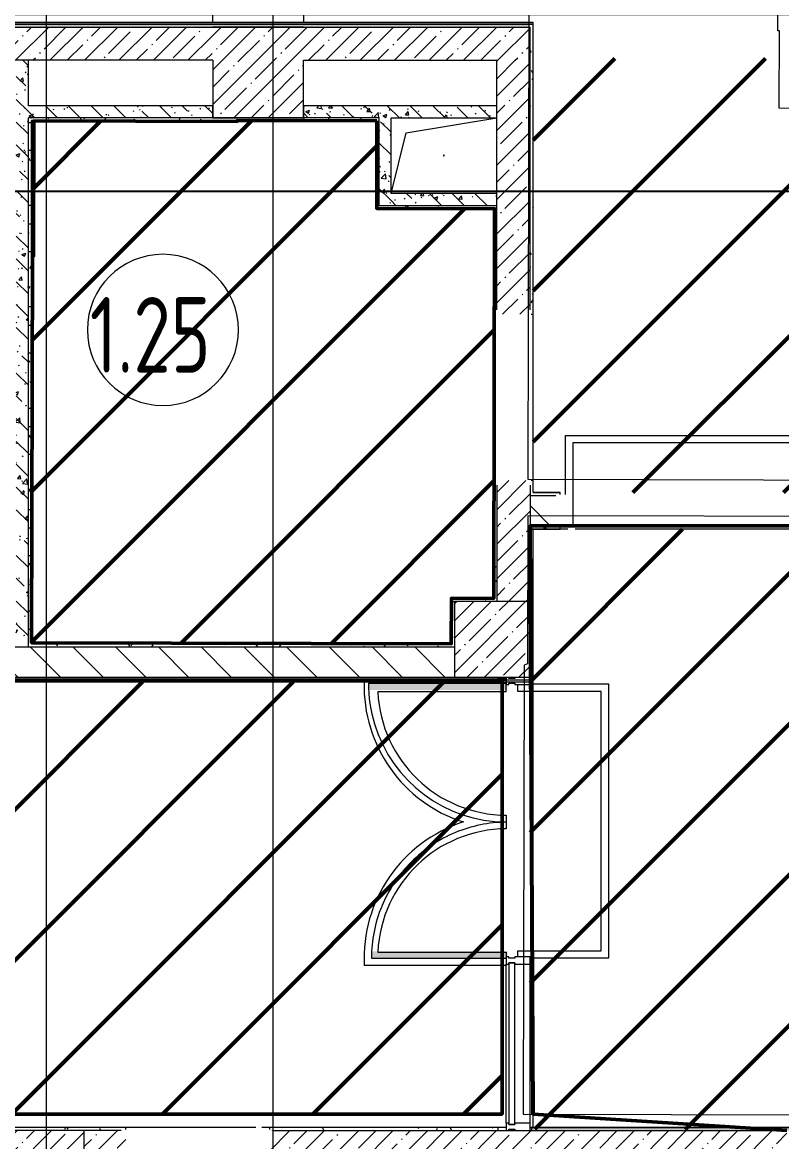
# Model space of a CAD drawing. Header units: millimetres. Extents: x -213547 to 415037, y -3642 to 106956.
# Drawn here: x 16915 to 21940, y 7691 to 15095 of the extents above; entities that cross this region are included whole.
import ezdxf

# ---------------------------------------------------------------- set-up
doc = ezdxf.new("R2010")
doc.units = ezdxf.units.MM
for name, color, linetype, lineweight in [('10)FK4', 3, 'Continuous', 50), ('2)CF1', 5, 'Continuous', 30), ('5.5) Перег WD5', 3, 'Continuous', 40), ('950 Штук CF1 CF13 CF1.3', 3, 'Continuous', 50), ('A-AREA-BNDY', 7, 'Continuous', 5), ('A-AREA-IDEN', 7, 'Continuous', 9), ('A-FLOR', 7, 'Continuous', 9), ('A-GENM', 7, 'Continuous', 9), ('A-GLAZ-CURT', 7, 'Continuous', 9), ('A-GLAZ-CURT-2', 7, 'Continuous', 20), ('A-GLAZ-CWMG', 7, 'Continuous', 9), ('A-GLAZ-CWMG-1', 7, 'Continuous', 20), ('A-WALL', 7, 'Continuous', 5), ('I-WALL', 7, 'Continuous', 5), ('S-COLS', 7, 'Continuous', 9), ('S-COLS-1', 7, 'Continuous', 5), ('Оси', 7, 'Continuous', 9)]:
    doc.layers.add(name, color=color, linetype=linetype, lineweight=lineweight)
for name, color, linetype, lineweight, true_color in [('A-DOOR-4', 7, 'Continuous', 5, 0xd7dbdf), ('A-WALL-1', 9, 'Continuous', 5, 0x808080), ('A-WALL-FNSH-1', 9, 'Continuous', 5, 0x808080)]:
    doc.layers.add(name, color=color, linetype=linetype, lineweight=lineweight, true_color=true_color)
doc.layers.add('A-FLOR-PATT-1', color=7, linetype='Continuous', lineweight=9, true_color=0xeef6ff, transparency=0.5)
doc.styles.add('ISOCPEUR_1', font='isocpeur.ttf', dxfattribs={"height": 350})
doc.styles.add('СПДС', font='ГОСТ тип А.ttf', dxfattribs={"width": 0.9})
doc.dimstyles.new('ISO-2_0_0_9К_Средний_округл2', dxfattribs={"dimscale": 304.8, "dimtxt": 199.196235, "dimasz": 0.492126, "dimexe": 0.393701, "dimexo": 0, "dimgap": 0, "dimtad": 1, "dimdec": 0, "dimrnd": 10, "dimzin": 0, "dimdsep": 46, "dimtxsty": 'ISOCPEUR_1', "dimblk1": 'OBLIQUE', "dimblk2": 'OBLIQUE', "dimsah": 1, "dimcen": 0.09, "dimdle": 0.393701, "dimazin": 0, "dimtfac": 1, "dimtdec": 4, "dimtix": 1, "dimtmove": 0, "dimatfit": 3, "dimfxl": 1, "dimtvp": 1, "dimtolj": 1, "dimtzin": 0, "dimarcsym": 2})
pattern_1 = [(135, (64.7, -136.06), (-141.4214, -141.4214), [])]
pattern_2 = [(45, (64.7, -136.06), (-114.0493, 114.0493), []), (45, (178.75, -136.06), (-114.0493, 114.0493), [201.612, -40.322, 6.706, -33.617])]
pattern_3 = [(135, (64.7, -136.06), (-150.8683, -150.8683), [213.36, -35.56, 7.112, -35.56]), (135, (64.7, 14.71), (-150.8683, -150.8683), []), (50, (64.7, -136.06), (255.0577, -22.3145), [26.67, -293.37]), (355, (64.7, -136.06), (-49.3404, 267.4791), [21.336, -234.696]), (100.451, (85.96, -137.92), (205.7195, 245.1636), [22.666, -249.326]), (46.184, (64.7, -64.94), (379.511, -58.86), [40.005, -440.055]), (96.636, (96.33, -69.85), (332.3634, 346.399), [33.999, -373.989]), (351.184, (64.7, -64.94), (332.367, 346.395), [32.004, -352.044]), (21, (100.26, -82.72), (212.2602, -143.1711), [26.67, -293.37]), (326, (100.26, -82.72), (86.5224, 257.8632), [21.336, -234.696]), (71.451, (117.95, -94.65), (298.784, 114.69), [22.666, -249.326]), (37.5, (64.7, -136.06), (4.32385, 118.3775), [6.706, -225.146, 6.706, -231.546, -235.585]), (37.5, (64.7, -136.06), (4.32385, 118.3775), [-470.103, 6.706, -228.879]), (7.5, (64.7, -136.06), (93.5476, 140.2533), [6.706, -129.134, 6.706, -219.812, -89.789]), (7.5, (64.7, -136.06), (93.5476, 140.2533), [-362.356, 6.706, -83.083]), (327.5, (-14.6, -136.06), (189.82734, -8.0202), [6.706, -82.194, 6.706, -270.662, -368.046]), (327.5, (-14.6, -136.06), (189.82734, -8.0202), [-366.268, 6.706, -361.34]), (317.5, (-50.16, -136.06), (207.3811, 35.5976), [6.706, -108.864, 6.706, -177.495, -261.366]), (317.5, (-50.16, -136.06), (207.3811, 35.5976), [-299.771, 6.706, -254.66])]
pattern_4 = [(0, (64.7, -136.06), (243.84, 60.96), [20.117, -162.763, 20.117, -162.763, -975.36]), (0, (64.7, -136.06), (243.84, 60.96), [-365.76, 20.117, -345.643, 20.117, -162.763, -426.72]), (0, (64.7, -136.06), (243.84, 60.96), [-914.4, 20.117, -101.803, 20.117, -284.683]), (120, (156.14, -105.58), (-174.71291, 180.69163), [20.117, -162.763, 20.117, -162.763, -975.36]), (120, (156.14, -105.58), (-174.71291, 180.69163), [-365.76, 20.117, -345.643, 20.117, -162.763, -426.72]), (120, (156.14, -105.58), (-174.71291, 180.69163), [-914.4, 20.117, -101.803, 20.117, -284.683]), (240, (186.62, 16.34), (-69.12709, -241.65163), [20.117, -162.763, 20.117, -162.763, -975.36]), (240, (186.62, 16.34), (-69.12709, -241.65163), [-365.76, 20.117, -345.643, 20.117, -162.763, -426.72]), (240, (186.62, 16.34), (-69.12709, -241.65163), [-914.4, 20.117, -101.803, 20.117, -284.683])]
pattern_5 = [(45, (20274.96, 10732.44), (-498.404, 498.404), [])]

# ---------------------------------------------------------------- blocks, each defined once
blk = doc.blocks.new('Прямоугольный импост - Импост структурный с накладкой - 160мм Темный-30756008-Объем проектирования 1 этажа')
at = {"layer": 'A-GLAZ-CWMG-1'}
for p, q in [((-50, 0), (-50, 17)), ((-50, 17), (0, 17)), ((-40, 0), (-50, 0)), ((-40, -40), (-40, 0)), ((0, 0), (-10, 0)), ((-10, 0), (-10, -40)), ((0, 17), (0, 0)), ((-50, -140), (-50, -40)), ((-50, -40), (-40, -40)), ((-10, -40), (0, -40)), ((0, -40), (0, -140)), ((0, -140), (-50, -140))]:
    blk.add_line(p, q, dxfattribs=at)
blk = doc.blocks.new('Дверь_Витражная_остекление_ - ДВН_CОШ в витраже-31920700-Объем проектирования 1 этажа')
at = {"layer": 'A-DOOR-4'}
for p, q in [((-910, -930), (-910, -17)), ((910, -908.5), (910, -17))]:
    blk.add_line(p, q, dxfattribs=at)
for centre, radius, start, end in [((-910, -10), 920, 286.98474, 359.49856), ((910, -10), 900, 180.51258, 202.37579), ((910, -10), 900, 202.5, 225), ((910, -10), 900, 225.12507, 247.5), ((910, -10), 900, 247.5845, 270), ((-910, -10), 920, 270, 286.967)]:
    blk.add_arc(centre, radius, start, end, dxfattribs=at)
blk = doc.blocks.new('Прямоугольный импост - Импост структурный с накладкой - 160мм Темный-31915521-Объем проектирования 1 этажа')
at = {"layer": 'A-GLAZ-CWMG-1'}
for p, q in [((-25, 17), (25, 17)), ((-15, 0), (-25, 0)), ((-15, -40), (-15, 0)), ((25, 0), (15, 0)), ((15, 0), (15, -40)), ((25, 17), (25, 0)), ((-25, -40), (-15, -40)), ((15, -40), (25, -40)), ((25, -40), (25, -140)), ((25, -140), (-25, -140))]:
    blk.add_line(p, q, dxfattribs=at)
blk = doc.blocks.new('Системная панель - Стекло - 40мм-31920837-Объем проектирования 1 этажа')
at = {"layer": 'A-GLAZ-CURT-2'}
for p, q in [((535, 40), (-535, 40)), ((-535, 40), (-535, 0)), ((-535, 0), (535, 0)), ((535, 0), (535, 40))]:
    blk.add_line(p, q, dxfattribs=at)
blk = doc.blocks.new('Прямоугольный импост - Импост структурный с накладкой - 160мм Темный-31920697-Объем проектирования 1 этажа')
at = {"layer": 'A-GLAZ-CWMG'}
for p, q in [((20053.3, 7950), (20053.3, 9000)), ((20210.3, 7950), (20210.3, 9000))]:
    blk.add_line(p, q, dxfattribs=at)
blk = doc.blocks.new('Прямоугольный импост - Импост структурный с накладкой - 160мм Темный-30755591-Объем проектирования 1 этажа')
at = {"layer": 'A-GLAZ-CWMG-1'}
for p, q in [((-25, 0), (-25, 17)), ((-25, 17), (25, 17)), ((-15, 0), (-25, 0)), ((-15, -40), (-15, 0)), ((25, 0), (15, 0)), ((15, 0), (15, -40)), ((25, 17), (25, 0)), ((-25, -140), (-25, -40)), ((-25, -40), (-15, -40)), ((15, -40), (25, -40)), ((25, -40), (25, -140)), ((25, -140), (-25, -140))]:
    blk.add_line(p, q, dxfattribs=at)
blk = doc.blocks.new('BSC_Колонна _Прямоугольная - 500х500-V86-Объем проектирования 1 этажа')
at = {"layer": 'S-COLS-1'}
h = blk.add_hatch(dxfattribs=at)
h.set_pattern_fill('FP_103', color=256, style=0, pattern_type=2)
h.set_pattern_definition([(45, (-19960, -11150), (-114.0493, 114.0493), []), (45, (-19845.95, -11150), (-114.0493, 114.0493), [201.613, -40.323, 6.706, -33.617])])
h.paths.add_polyline_path([(-250, -250), (250, -250), (250, 250), (-250, 250), (-250, -50)])
for p, q in [((250, 250), (-250, 250)), ((-250, 250), (-250, -250)), ((250, -250), (250, 250)), ((-250, -250), (250, -250))]:
    blk.add_line(p, q, dxfattribs=at)
blk = doc.blocks.new('GM_Отверстие прямоугольное _в плите_ - Отверстие-21955854-Объем проектирования 1 этажа')
at = {"layer": 'A-GENM'}
for p, q in [((-250, 150), (350, 250)), ((-350, -250), (-250, 150))]:
    blk.add_line(p, q, dxfattribs=at)
for start, end in [(360, 180), (180, 360)]:
    blk.add_arc((0, 0), 2.5, start, end, dxfattribs=at)
blk = doc.blocks.new('BSC_Колонна _Прямоугольная - 500х500-V167-Объем проектирования 1 этажа')
at = {"layer": 'S-COLS-1'}
for p, q in [((250, 250), (-250, 250)), ((-250, 250), (-250, -250)), ((250, -250), (250, 250)), ((-250, -250), (250, -250))]:
    blk.add_line(p, q, dxfattribs=at)
blk = doc.blocks.new('BSC_Колонна _Прямоугольная - 600х600-V186-Объем проектирования 1 этажа')
at = {"layer": 'S-COLS-1'}
h = blk.add_hatch(dxfattribs=at)
h.set_pattern_fill('FP_176', color=256, style=0, pattern_type=2)
h.set_pattern_definition([(45, (-16960, -7600), (-114.0493, 114.0493), []), (45, (-16845.95, -7600), (-114.0493, 114.0493), [201.612, -40.322, 6.706, -33.617])])
h.paths.add_polyline_path([(100, -300), (300, -300), (300, 300), (-300, 300), (-300, -300)])
for p, q in [((300, 300), (-300, 300)), ((-300, 300), (-300, -300)), ((300, -300), (300, 300)), ((-300, -300), (300, -300))]:
    blk.add_line(p, q, dxfattribs=at)
blk = doc.blocks.new('Прямоугольный импост - Импост структурный с накладкой - 160мм-31915517-Объем проектирования 1 этажа')
at = {"layer": 'A-GLAZ-CWMG-1'}
for p, q in [((0, 17), (-50, 17)), ((-50, 17), (-50, 0)), ((-50, 0), (-40, 0)), ((-40, 0), (-40, -40)), ((-10, -40), (-10, 0)), ((-10, 0), (0, 0)), ((-40, -40), (-50, -40)), ((-50, -40), (-50, -140)), ((0, -40), (-10, -40)), ((-50, -140), (0, -140))]:
    blk.add_line(p, q, dxfattribs=at)
blk = doc.blocks.new('Марка_Помещения - Номер-25198446-Объем проектирования 1 этажа')
at = {"layer": 'A-AREA-IDEN'}
for start, end in [(360, 180), (180, 360)]:
    blk.add_arc((0, 0), 2.5, start, end, dxfattribs=at)
blk = doc.blocks.new('_Oblique')
at = {"color": 0, "linetype": 'ByBlock', "lineweight": -2}
blk.add_line((-0.5, -0.5), (0.5, 0.5), dxfattribs=at)
blk = doc.blocks.new('*D2015')
at = {"layer": '5.5) Перег WD5', "color": 0, "lineweight": -2, "transparency": 16777216}
for p, q in [((529.7, 14268.9), (529.7, 13858.4)), ((154.7, 13956.5), (154.7, 14098.4)), ((34.7, 13978.4), (529.7, 13978.4)), ((529.7, 13978.4), (53078.3, 13978.4))]:
    blk.add_line(p, q, dxfattribs=at)
at = {"layer": 'Defpoints', "color": 0, "transparency": 16777216}
for p in [(529.7, 14268.9), (154.7, 13956.5), (529.7, 13978.4)]:
    blk.add_point(p, dxfattribs=at)
at = {"layer": '5.5) Перег WD5', "color": 0, "lineweight": -2, "transparency": 16777216, "xscale": 304.8, "yscale": 304.8, "zscale": 304.8, "rotation": 180}
blk.add_blockref('_Oblique', (154.7, 13978.4), dxfattribs=at)
at = {"layer": '5.5) Перег WD5', "color": 0, "lineweight": -2, "transparency": 16777216, "xscale": 304.8, "yscale": 304.8, "zscale": 304.8}
blk.add_blockref('_Oblique', (529.7, 13978.4), dxfattribs=at)
at = {"layer": '5.5) Перег WD5', "color": 0, "lineweight": 25, "transparency": 16777216, "insert": (52518.3, 14445.1), "char_height": 350, "width": 455.087, "attachment_point": 1, "line_spacing_factor": 1.149209, "style": 'ISOCPEUR_1'}
blk.add_mtext('\\A1;380', dxfattribs=at)
blk = doc.blocks.new('*D2003')
at = {"layer": '5.5) Перег WD5', "color": 0, "lineweight": -2, "transparency": 16777216}
for p, q in [((6824.7, 15127.8), (6824.7, 15269.6)), ((7162.2, 14838.9), (7162.2, 15269.6)), ((6704.7, 15149.6), (7162.2, 15149.6)), ((7162.2, 15149.6), (62460.5, 15149.6))]:
    blk.add_line(p, q, dxfattribs=at)
at = {"layer": 'Defpoints', "color": 0, "transparency": 16777216}
for p in [(6824.7, 15127.8), (7162.2, 15149.6), (7162.2, 14838.9)]:
    blk.add_point(p, dxfattribs=at)
at = {"layer": '5.5) Перег WD5', "color": 0, "lineweight": -2, "transparency": 16777216, "xscale": 304.8, "yscale": 304.8, "zscale": 304.8, "rotation": 180}
blk.add_blockref('_Oblique', (6824.7, 15149.6), dxfattribs=at)
at = {"layer": '5.5) Перег WD5', "color": 0, "lineweight": -2, "transparency": 16777216, "xscale": 304.8, "yscale": 304.8, "zscale": 304.8}
blk.add_blockref('_Oblique', (7162.2, 15149.6), dxfattribs=at)
at = {"layer": '5.5) Перег WD5', "color": 0, "lineweight": 25, "transparency": 16777216, "insert": (61871.5, 15616.3), "char_height": 350, "width": 478.071, "attachment_point": 1, "line_spacing_factor": 1.149209, "style": 'ISOCPEUR_1'}
blk.add_mtext('\\A1;340', dxfattribs=at)

msp = doc.modelspace()

# ---------------------------------------------------------------- hatches: boundary and pattern name
at = {"layer": '2)CF1'}
h = msp.add_hatch(dxfattribs=at)
h.set_pattern_fill('ANSI31', color=256, scale=222)
h.paths.add_polyline_path([(13743.7, 15063.9), (6845.7, 15063.9), (6845.7, 14839.9), (7159.7, 14839.9), (7163.2, 14839.9), (7163.2, 14434.9), (6845.7, 14434.9), (6845.7, 12413.9), (6845.1, 11463.9), (6845.7, 11463.9), (6845.7, 10763.9), (13743.7, 10763.9)])
h.paths.add_polyline_path([(3595.7, 11242.9), (1895.7, 11242.9), (1895.7, 10742.9), (610.7, 10742.9), (610.7, 10463.9), (610.7, 8384.9), (1355.7, 8384.9), (1355.7, 7873.3), (1643.2, 7873.3), (1643.2, 8222.2), (3018.5, 8222.2), (3018.5, 7873.3), (20089.8, 7873.3), (20089.8, 8855.2), (20089.8, 10732.4), (13743.7, 10732.4), (13743.7, 10742.9), (13743.7, 10763.9), (6845.7, 10763.9), (6845.7, 10742.9), (3595.7, 10742.9)])
h = msp.add_hatch(dxfattribs=at)
h.set_pattern_fill('ANSI31', color=256, scale=222)
h.paths.add_polyline_path([(21953.7, 14442.9), (20295.7, 14442.9), (20295.7, 14855), (21953.7, 14855)])
h = msp.add_hatch(dxfattribs=at)
h.set_pattern_fill('ANSI31', color=256, scale=222)
h.paths.add_polyline_path([(19261.8, 14444.1), (18337.3, 14446.3), (18337.3, 14440.3), (16990.8, 14443.4), (16988.7, 13549.4), (16981.7, 13549.5), (16975.7, 10991.5), (19753.7, 10984.9), (19754.4, 11284.9), (20034.4, 11284.3), (20040.5, 13862.3), (19260.5, 13864.1)])
h = msp.add_hatch(dxfattribs=at)
h.set_pattern_fill('ANSI31', color=256, scale=222)
h.paths.add_polyline_path([(20295.7, 14442.9), (22634.7, 14442.9), (22634.7, 11984.9), (20295.7, 11984.9)])
h = msp.add_hatch(dxfattribs=at)
h.set_pattern_fill('ANSI31', color=256, scale=222)
h.set_pattern_definition(pattern_5)
h.paths.add_polyline_path([(20275.9, 10633.5), (20275.9, 7774), (28060.4, 7755.7), (28060.4, 10644), (22654.7, 10742.9), (22655.6, 11754.4), (20296.6, 11733.4)])
at = {"layer": '950 Штук CF1 CF13 CF1.3'}
h = msp.add_hatch(dxfattribs=at)
h.set_pattern_fill('ANSI31', color=256, scale=222)
h.paths.add_polyline_path([(13743.7, 15063.9), (6845.7, 15063.9), (6845.7, 14839.9), (7159.7, 14839.9), (7163.2, 14839.9), (7163.2, 14434.9), (6845.7, 14434.9), (6845.7, 12413.9), (6845.1, 11463.9), (6845.7, 11463.9), (6845.7, 10763.9), (13743.7, 10763.9)])
h.paths.add_polyline_path([(3595.7, 11242.9), (1895.7, 11242.9), (1895.7, 10742.9), (610.7, 10742.9), (610.7, 10463.9), (610.7, 8384.9), (1355.7, 8384.9), (1355.7, 7873.3), (1643.2, 7873.3), (1643.2, 8222.2), (3018.5, 8222.2), (3018.5, 7873.3), (20089.8, 7873.3), (20089.8, 8855.2), (20089.8, 10732.4), (13743.7, 10732.4), (13743.7, 10742.9), (13743.7, 10763.9), (6845.7, 10763.9), (6845.7, 10742.9), (3595.7, 10742.9)])
h = msp.add_hatch(dxfattribs=at)
h.set_pattern_fill('ANSI31', color=256, scale=222)
h.paths.add_polyline_path([(21953.7, 14442.9), (20295.7, 14442.9), (20295.7, 14855), (21953.7, 14855)])
h = msp.add_hatch(dxfattribs=at)
h.set_pattern_fill('ANSI31', color=256, scale=222)
h.paths.add_polyline_path([(19261.8, 14444.1), (18337.3, 14446.3), (18337.3, 14440.3), (16990.8, 14443.4), (16988.7, 13549.4), (16981.7, 13549.5), (16975.7, 10991.5), (19753.7, 10984.9), (19754.4, 11284.9), (20034.4, 11284.3), (20040.5, 13862.3), (19260.5, 13864.1)])
h = msp.add_hatch(dxfattribs=at)
h.set_pattern_fill('ANSI31', color=256, scale=222)
h.paths.add_polyline_path([(20295.7, 14442.9), (22634.7, 14442.9), (22634.7, 11984.9), (20295.7, 11984.9)])
h = msp.add_hatch(dxfattribs=at)
h.set_pattern_fill('ANSI31', color=256, scale=222)
h.set_pattern_definition(pattern_5)
h.paths.add_polyline_path([(20275.9, 10633.5), (20275.9, 7774), (28060.4, 7755.7), (28060.4, 10644), (22654.7, 10742.9), (22655.6, 11754.4), (20296.6, 11733.4)])
at = {"layer": 'A-FLOR-PATT-1'}
h = msp.add_hatch(color=256, dxfattribs=at)
h.paths.add_polyline_path([(12979.7, 7783.9), (13024.7, 7783.9), (13024.7, 8626.9), (12979.7, 8626.9), (12979.7, 8277.3)])
h.paths.add_polyline_path([(14244.7, 7783.9), (14289.7, 7783.9), (14289.7, 8166.9), (14244.7, 8166.9), (14244.7, 7806.5)])
h.paths.add_polyline_path([(6429.7, 7783.9), (6429.7, 8676.9), (6384.7, 8676.9), (6384.7, 7783.9)])
h.paths.add_polyline_path([(4609.7, 7783.9), (4654.7, 7783.9), (4654.7, 8656.9), (4609.7, 8656.9), (4609.7, 7836)])
h.paths.add_polyline_path([(20125, 8913.9), (20125, 8948.9), (19267.9, 8948.9), (19267.6, 8945.2), (20118, 8945.2), (20118, 8913.9)])
h.paths.add_polyline_path([(20118, 10678.9), (20125, 10678.9), (20125, 10713.9), (20118, 10713.9)])
h = msp.add_hatch(color=256, dxfattribs=at)
h.paths.add_polyline_path([(19278, 8903.9), (20118, 8903.9), (20118, 8945.2), (19267.6, 8945.2), (19267.6, 8948.9), (19225, 8948.9), (19226.4, 8903.9), (19267.6, 8903.9)])
h.paths.add_polyline_path([(19397.1, 10678.9), (20118, 10678.9), (20118, 10723.9), (19205, 10723.9), (19205, 10678.9), (19341, 10678.9)])
at = {"layer": 'I-WALL'}
h = msp.add_hatch(dxfattribs=at)
h.set_pattern_fill('FP_191', color=256, style=0, pattern_type=2)
h.set_pattern_definition(pattern_4)
h.paths.add_polyline_path([(18309.5, 15063.9), (20274.7, 15063.9), (20274.7, 15083.9), (16244.7, 15083.9), (16246.4, 15071.9), (16274.7, 15071.9), (16274.7, 15063.9), (18175, 15063.9)])
h.paths.add_polyline_path([(15114.7, 15063.9), (15114.7, 15071.9), (15144.7, 15071.9), (15144.7, 15083.9), (13754.7, 15083.9), (13754.7, 15063.9), (14954.7, 15063.9)])
h = msp.add_hatch(dxfattribs=at)
h.set_pattern_fill('FP_1', color=256, style=0, pattern_type=2)
h.set_pattern_definition(pattern_2)
h.paths.add_polyline_path([(20274.7, 14843.9), (20274.7, 15063.9), (18775, 15063.9), (18775, 14843.9), (20261.7, 14843.9)])
h.paths.add_polyline_path([(16374.7, 14843.9), (18175, 14843.9), (18175, 15063.9), (16244.7, 15063.9), (16246.4, 14843.9), (16274.7, 14843.9)])
h.paths.add_polyline_path([(14974.7, 14843.9), (15144.7, 14843.9), (15144.7, 15063.9), (14374.7, 15063.9), (14374.7, 14843.9), (14954.7, 14843.9)])
h = msp.add_hatch(dxfattribs=at)
h.set_pattern_fill('FP_191', color=256, style=0, pattern_type=2)
h.set_pattern_definition(pattern_4)
h.paths.add_polyline_path([(20274.7, 11983.9), (20294.7, 11983.9), (20294.7, 12063.9), (20282.7, 12063.9), (20282.7, 12033.9), (20274.7, 12033.9)])
h.paths.add_polyline_path([(20294.7, 13163.9), (20294.7, 15083.9), (20274.7, 15083.9), (20274.7, 13193.9), (20282.7, 13193.9), (20282.7, 13163.9)])
h = msp.add_hatch(dxfattribs=at)
h.set_pattern_fill('FP_41', color=256, style=0, pattern_type=2)
h.set_pattern_definition(pattern_3)
h.paths.add_polyline_path([(16954.7, 10963.9), (16954.7, 14843.9), (16874.7, 14843.9), (16874.7, 10963.9)])
h = msp.add_hatch(dxfattribs=at)
h.set_pattern_fill('FP_1', color=256, style=0, pattern_type=2)
h.set_pattern_definition(pattern_2)
h.paths.add_polyline_path([(20274.7, 11263.9), (20274.7, 12063.9), (20054.7, 12063.9), (20054.7, 11263.9)])
h.paths.add_polyline_path([(20274.7, 13163.9), (20274.7, 14843.9), (20054.7, 14843.9), (20054.7, 13163.9)])
h = msp.add_hatch(dxfattribs=at)
h.set_pattern_fill('FP_41', color=256, style=0, pattern_type=2)
h.set_pattern_definition(pattern_3)
h.paths.add_polyline_path([(16974.7, 14463.9), (18174.7, 14463.9), (18174.7, 14543.9), (16954.7, 14543.9), (16954.7, 14463.9)])
h = msp.add_hatch(dxfattribs=at)
h.set_pattern_fill('FP_41', color=256, style=0, pattern_type=2)
h.set_pattern_definition(pattern_3)
h.paths.add_polyline_path([(20054.7, 14463.9), (20054.7, 14543.9), (18775, 14543.9), (18775, 14463.9), (20034.7, 14463.9)])
h = msp.add_hatch(dxfattribs=at)
h.set_pattern_fill('FP_191', color=256, style=0, pattern_type=2)
h.set_pattern_definition(pattern_4)
h.paths.add_polyline_path([(18175, 14443.9), (19274.7, 14443.9), (19274.7, 14463.9), (16954.7, 14463.9), (16954.7, 14443.9), (18174.7, 14443.9)])
h = msp.add_hatch(dxfattribs=at)
h.set_pattern_fill('FP_191', color=256, style=0, pattern_type=2)
h.set_pattern_definition(pattern_4)
h.paths.add_polyline_path([(16954.7, 10983.9), (16974.7, 10984.9), (16974.7, 14443.9), (16954.7, 14443.9), (16954.7, 11283.9)])
h = msp.add_hatch(dxfattribs=at)
h.set_pattern_fill('FP_191', color=256, style=0, pattern_type=2)
h.set_pattern_definition(pattern_4)
h.paths.add_polyline_path([(19254.7, 13863.9), (19274.7, 13863.9), (19274.7, 14443.9), (19254.7, 14442.9), (19254.7, 13883.9)])
h = msp.add_hatch(dxfattribs=at)
h.set_pattern_fill('FP_41', color=256, style=0, pattern_type=2)
h.set_pattern_definition(pattern_3)
h.paths.add_polyline_path([(19354.7, 13883.9), (19354.7, 14463.9), (19274.7, 14463.9), (19274.7, 13883.9), (19341, 13883.9)])
h = msp.add_hatch(dxfattribs=at)
h.set_pattern_fill('FP_41', color=256, style=0, pattern_type=2)
h.set_pattern_definition(pattern_3)
h.paths.add_polyline_path([(20034.7, 13883.9), (20054.7, 13883.9), (20054.7, 13963.9), (19354.7, 13963.9), (19354.7, 13883.9)])
h = msp.add_hatch(dxfattribs=at)
h.set_pattern_fill('FP_191', color=256, style=0, pattern_type=2)
h.set_pattern_definition(pattern_4)
h.paths.add_polyline_path([(19341, 13863.9), (20054.7, 13863.9), (20054.7, 13883.9), (19274.7, 13883.9), (19274.7, 13863.9)])
h = msp.add_hatch(dxfattribs=at)
h.set_pattern_fill('FP_191', color=256, style=0, pattern_type=2)
h.set_pattern_definition(pattern_4)
h.paths.add_polyline_path([(20054.7, 11263.9), (20053.9, 12033.9), (20046.7, 12036.2), (20046.7, 12063.9), (20034.7, 12063.9), (20034.7, 11263.9)])
h.paths.add_polyline_path([(20046.7, 13163.9), (20046.7, 13193.9), (20054.7, 13193.9), (20054.7, 13863.9), (20034.7, 13862.9), (20034.7, 13163.9)])
h = msp.add_hatch(dxfattribs=at)
h.set_pattern_fill('FP_191', color=256, style=0, pattern_type=2)
h.set_pattern_definition(pattern_4)
h.paths.add_polyline_path([(22435.6, 11963.9), (22634.7, 11963.9), (22634.4, 11983.9), (22374.7, 11983.9), (22374.7, 11971.9), (22404.7, 11971.9), (22404.7, 11963.9)])
h.paths.add_polyline_path([(20372.5, 11963.9), (20444.7, 11963.9), (20444.7, 11971.9), (20474.7, 11971.9), (20474.7, 11983.9), (20294.7, 11983), (20274.7, 11963.9), (20294.7, 11963.9)])
h.paths.add_polyline_path([(20274.7, 11963.9), (20294.7, 11983.9), (20274.7, 11983.9)])
h = msp.add_hatch(dxfattribs=at)
h.set_pattern_fill('FP_23', color=256, style=0, pattern_type=2)
h.set_pattern_definition(pattern_1)
h.paths.add_polyline_path([(22435.6, 11763.9), (22654.7, 11763.9), (22654.7, 11963.9), (22374.7, 11963.9), (22374.7, 11763.9), (22404.7, 11763.9)])
h.paths.add_polyline_path([(20307, 11763.9), (20474.7, 11763.9), (20474.7, 11963.9), (20274.7, 11963.9), (20274.7, 11763.9), (20294.7, 11763.9)])
h = msp.add_hatch(dxfattribs=at)
h.set_pattern_fill('FP_191', color=256, style=0, pattern_type=2)
h.set_pattern_definition(pattern_4)
h.paths.add_polyline_path([(22435.6, 11743.9), (22633.7, 11743.9), (22634.3, 11763.9), (22404.7, 11761.6), (22404.7, 11755.9), (22374.7, 11755.9), (22374.7, 11743.9), (22404.7, 11743.9)])
h.paths.add_polyline_path([(20294.7, 11743.9), (20474.7, 11743.9), (20474.7, 11755.9), (20444.7, 11755.9), (20444.7, 11763.9), (20284.7, 11763.9), (20284.7, 11743.9)])
h = msp.add_hatch(dxfattribs=at)
h.set_pattern_fill('FP_191', color=256, style=0, pattern_type=2)
h.set_pattern_definition(pattern_4)
h.paths.add_polyline_path([(20034.7, 11263.9), (20033.7, 11283.9), (19754.7, 11283.9), (19754.7, 11263.9), (20034.2, 11263.9)])
h = msp.add_hatch(dxfattribs=at)
h.set_pattern_fill('FP_191', color=256, style=0, pattern_type=2)
h.set_pattern_definition(pattern_4)
h.paths.add_polyline_path([(19774.7, 10963.9), (19774.7, 11263.9), (19754.7, 11263.9), (19754.7, 10963.9)])
h = msp.add_hatch(dxfattribs=at)
h.set_pattern_fill('FP_23', color=256, style=0, pattern_type=2)
h.set_pattern_definition(pattern_1)
h.paths.add_polyline_path([(19774.7, 10763.9), (19774.7, 10963.9), (14274.7, 10963.9), (14274.7, 10763.9), (19341, 10763.9)])
h = msp.add_hatch(dxfattribs=at)
h.set_pattern_fill('FP_191', color=256, style=0, pattern_type=2)
h.set_pattern_definition(pattern_4)
h.paths.add_polyline_path([(19754.7, 10963.9), (19753.7, 10983.9), (16954.7, 10981.8), (16954.7, 10963.9), (19341, 10963.9)])
h = msp.add_hatch(dxfattribs=at)
h.set_pattern_fill('FP_191', color=256, style=0, pattern_type=2)
h.set_pattern_definition(pattern_4)
h.paths.add_polyline_path([(16974.7, 10743.9), (20064.7, 10743.9), (20064.7, 10763.9), (13774.7, 10763.9), (13774.7, 10743.9), (16954.7, 10743.9)])
h = msp.add_hatch(dxfattribs=at)
h.set_pattern_fill('FP_191', color=256, style=0, pattern_type=2)
h.set_pattern_definition(pattern_4)
h.paths.add_polyline_path([(20064.7, 7763.9), (20064.7, 7783.9), (18549.7, 7783.9), (18549.7, 7771.9), (18579.7, 7771.9), (18579.7, 7763.9), (19341, 7763.9)])
h.paths.add_polyline_path([(17344.7, 7763.9), (17569.7, 7763.9), (17569.7, 7771.9), (17599.7, 7771.9), (17599.7, 7783.9), (15919.7, 7783.9), (15920.7, 7771.9), (15924.7, 7771.9), (15924.7, 7763.9), (17324.7, 7763.9)])
h.paths.add_polyline_path([(14699.1, 7763.9), (14764.7, 7763.9), (14764.7, 7771.9), (14794.7, 7771.9), (14794.7, 7783.9), (14374.7, 7783.9), (14374.7, 7763.9), (14614.7, 7763.9)])
h = msp.add_hatch(dxfattribs=at)
h.set_pattern_fill('FP_191', color=256, style=0, pattern_type=2)
h.set_pattern_definition(pattern_4)
h.paths.add_polyline_path([(29474.4, 7763.9), (30274.7, 7763.9), (30274.7, 7783.9), (25074.7, 7783.9), (25074.7, 7763.9), (29274.4, 7763.9)])
h.paths.add_polyline_path([(38554.7, 7763.9), (38604.7, 7763.9), (38604.7, 7783.9), (32774.7, 7783.9), (32774.7, 7763.9), (38534.6, 7763.9)])
h.paths.add_polyline_path([(22435.6, 7763.9), (22574.7, 7763.9), (22574.7, 7783.9), (20284.7, 7783.9), (20284.7, 7763.9), (21974.7, 7763.9)])
h = msp.add_hatch(dxfattribs=at)
h.set_pattern_fill('FP_1', color=256, style=0, pattern_type=2)
h.set_pattern_definition(pattern_2)
h.paths.add_polyline_path([(20554.7, 7543.9), (21974.7, 7543.9), (21974.7, 7763.9), (18549.7, 7763.9), (18549.7, 7543.9), (20372.5, 7543.9)])
h.paths.add_polyline_path([(17569.7, 7543.9), (17599.7, 7543.9), (17599.7, 7763.9), (17324.7, 7763.9), (17324.7, 7543.9), (17344.7, 7543.9)])
at = {"layer": 'S-COLS-1'}
h = msp.add_hatch(dxfattribs=at)
h.set_pattern_fill('FP_1', color=256, style=0, pattern_type=2)
h.set_pattern_definition(pattern_2)
h.paths.add_polyline_path([(18175, 14463.9), (18775, 14463.9), (18775, 15063.9), (18175, 15063.9), (18175, 14696.4)])

# ---------------------------------------------------------------- linework, layer by layer
at = {"layer": '10)FK4'}
for points in [[(21973.7, 7763.9), (20293.7, 7872.9), (20273.7, 11763.9), (22653.7, 11763.9), (22653.7, 10742.9), (28065.2, 10730.2), (28065.2, 13622.9), (34294.7, 13622.9), (34273.7, 22867.9), (38373.7, 22824.2)], [(21974.7, 7763.9), (20294.7, 7872.9), (20274.7, 11763.9), (22654.7, 11763.9), (22654.7, 10742.9), (28066.2, 10730.2), (28066.2, 13622.9), (34295.7, 13622.9), (34274.7, 22867.9), (38374.7, 22824.2)], [(13743.7, 10742.9), (20089.8, 10742.9), (20089.8, 7873.3), (1334.7, 7873.3)]]:
    msp.add_lwpolyline(points, dxfattribs=at)
at = {"layer": '10)FK4', "flags": 128}
msp.add_lwpolyline([(19261.8, 14444.1), (18337.3, 14446.3), (18337.3, 14440.3), (16990.8, 14443.4), (16988.7, 13549.4), (16981.7, 13549.5), (16975.7, 10991.5), (19753.7, 10984.9), (19754.4, 11284.9), (20034.4, 11284.3), (20040.5, 13862.3), (19260.5, 13864.1)], close=True, dxfattribs=at)
at = {"layer": 'A-AREA-BNDY', "flags": 128}
for points in [[(21942.9, 26797), (20284.9, 26800.9), (20284.1, 26428.1), (18804.3, 26431.6), (18803.8, 26224.4), (18141.8, 26226), (18142.3, 26431), (14844.1, 26438.7), (14839.8, 24623.7), (13768.8, 24626.2), (13763.1, 22199.2), (14394.1, 22197.7), (14392.6, 21534.7), (13761.6, 21536.2), (13754.3, 18457.2), (14385.3, 18455.8), (14383.8, 17786.8), (13752.8, 17788.2), (13746.7, 15198.2), (20267.7, 15182.9), (20260.4, 12072.9), (22598.4, 12067.5)], [(22604.1, 14525.5), (21924.1, 14527), (21925.3, 15038), (21915.3, 15038.1), (21916, 15309.1), (22175, 15308.5)]]:
    msp.add_lwpolyline(points, dxfattribs=at)
msp.add_lwpolyline([(28059.5, 7854.6), (28066.4, 10812.6), (22595.5, 10825.5), (22597.8, 11825.5), (20259.8, 11830.9), (20257.5, 10851.9), (20236.5, 10842), (20229.5, 7873)], close=True, dxfattribs=at)
at = {"layer": 'A-FLOR'}
for p, q in [((18175, 15094.9), (18175, 17713.9)), ((18775, 17713.9), (18775, 15094.9)), ((20294.7, 11983.9), (20294.7, 15083.9)), ((18329.2, 14443.9), (19254.7, 14443.9)), ((19254.7, 14442.9), (19254.7, 13863.9)), ((19254.7, 13863.9), (20034.7, 13863.9)), ((20034.7, 13862.9), (20034.7, 13163.9)), ((16974.7, 10984.9), (16974.7, 13542.9)), ((20034.7, 13163.9), (20046.7, 13163.9)), ((20282.7, 13163.9), (20294.7, 13163.9)), ((20509.3, 12362.8), (22324.5, 12362.8)), ((20509.3, 11971.9), (20509.3, 12362.8)), ((22274.5, 12312.8), (20559.3, 12312.8)), ((20559.3, 12312.8), (20559.3, 11763.9)), ((20046.7, 12063.9), (20034.7, 12063.9)), ((20034.7, 12063.9), (20034.7, 11283.9)), ((20294.7, 7783.9), (20294.7, 11743.9)), ((20294.7, 11743.9), (20524.7, 11743.9)), ((20524.7, 11762.8), (20514.7, 11762.8)), ((20574.7, 11743.9), (22274.7, 11743.9)), ((20033.7, 11283.9), (19754.7, 11283.9)), ((19754.7, 11283.9), (19754.7, 10983.9)), ((19753.7, 10983.9), (16974.7, 10983.9)), ((13754.7, 10743.9), (20118, 10743.9)), ((20064.7, 10755.2), (20118, 10755.2)), ((20118, 10755.2), (20118, 10743.4)), ((20275, 10743.9), (20294.7, 10743.9)), ((20118, 10665.2), (19267.6, 10665.2)), ((20118, 10665.2), (20118, 10732.4)), ((20195, 10669.1), (20195, 10713.9)), ((20745, 10669.1), (20195, 10669.1)), ((20275, 10719.1), (20795, 10719.1)), ((20745, 8953.9), (20745, 10669.1)), ((20795, 10719.1), (20795, 8903.9)), ((20117, 9850.2), (20117, 9760.2)), ((19267.6, 8945.2), (20118, 8945.2)), ((20118, 8945.2), (20118, 8855.2)), ((20195, 8913.9), (20195, 8953.9)), ((20195, 8953.9), (20745, 8953.9)), ((20795, 8903.9), (20275, 8903.9)), ((20118, 8855.2), (19177.9, 8855.2)), ((18459.7, 7783.9), (15844.7, 7783.9)), ((17599.7, 7771.9), (17599.7, 7783.9)), ((20118, 7783.9), (18499.7, 7783.9)), ((18549.7, 7783.9), (18549.7, 7771.9)), ((20275, 7783.9), (30274.7, 7783.9))]:
    msp.add_line(p, q, dxfattribs=at)
for centre, radius, start, end in [((20121.6, 10705.2), 945, 178.34937, 252.24721), ((20121.6, 10705.2), 945, 178.34937, 252.24721), ((20121.6, 10705.2), 855, 182.68148, 269.68791), ((20121.6, 10705.2), 855, 182.68148, 269.68791), ((20121.6, 8905.2), 945, 107.75279, 183.03294), ((20121.6, 8905.2), 945, 107.75279, 183.03294), ((20121.6, 8905.2), 855, 90.31209, 177.31852), ((20121.6, 8905.2), 855, 90.31209, 177.31852)]:
    msp.add_arc(centre, radius, start, end, dxfattribs=at)
at = {"layer": 'A-WALL'}
for p, q in [((20295.7, 15083.9), (20294.7, 15083.9)), ((18329.2, 14443.9), (18329.2, 14442.9)), ((20034.7, 13863.9), (20034.7, 13862.9)), ((20034.7, 11283.9), (20033.7, 11283.9)), ((16974.7, 10983.9), (16974.7, 10984.9)), ((19754.7, 10983.9), (19753.7, 10983.9))]:
    msp.add_line(p, q, dxfattribs=at)
at = {"layer": 'A-WALL-1'}
for p, q in [((20294.7, 15083.9), (16244.7, 15083.9)), ((16274.7, 15063.9), (20274.7, 15063.9)), ((20274.7, 13193.9), (20274.7, 15063.9)), ((18175, 14843.9), (16274.7, 14843.9)), ((16954.7, 14543.9), (16954.7, 14843.9)), ((18775, 14843.9), (20054.7, 14843.9)), ((20054.7, 13193.9), (20054.7, 14843.9)), ((18174.7, 14543.9), (16954.7, 14543.9)), ((18174.7, 14463.9), (18174.7, 14543.9)), ((20054.7, 14543.9), (18775, 14543.9)), ((18775, 14543.9), (18775, 14463.9)), ((16954.7, 10963.9), (16954.7, 14463.9)), ((19274.7, 14463.9), (16954.7, 14463.9)), ((16982.7, 14443.9), (18329.2, 14443.9)), ((19254.7, 14443.9), (19254.7, 14442.9)), ((19274.7, 14463.9), (19274.7, 13883.9)), ((19354.7, 14463.9), (20054.7, 14463.9)), ((19354.7, 13963.9), (19354.7, 14463.9)), ((20054.7, 13963.9), (19354.7, 13963.9)), ((19274.7, 13883.9), (20054.7, 13883.9)), ((20054.7, 12033.9), (20054.7, 11263.9)), ((20274.7, 12033.9), (20274.7, 11263.9)), ((20294.7, 12063.9), (20282.7, 12063.9)), ((20444.7, 11963.9), (20274.7, 11963.9)), ((20295.7, 11983.9), (20294.7, 11983.9)), ((20474.7, 11971.9), (20474.7, 11983.9)), ((20274.7, 11763.9), (20444.7, 11763.9)), ((20444.7, 11763.9), (20284.7, 11763.9)), ((20284.7, 11763.9), (20284.7, 11743.9)), ((20284.7, 11743.9), (20294.7, 11743.9)), ((20474.7, 11743.9), (20474.7, 11755.9)), ((14274.7, 10963.9), (19774.7, 10963.9)), ((14274.7, 10763.9), (19774.7, 10763.9)), ((20064.7, 10743.9), (20064.7, 10763.9)), ((20064.7, 7763.9), (20064.7, 7783.9)), ((20284.7, 7783.9), (20284.7, 7763.9)), ((17569.7, 7763.9), (17324.7, 7763.9)), ((18579.7, 7763.9), (21974.7, 7763.9))]:
    msp.add_line(p, q, dxfattribs=at)
at = {"layer": 'A-WALL-FNSH-1'}
for p, q in [((20295.7, 15094.9), (16244.7, 15094.9)), ((16244.7, 15083.9), (20294.7, 15083.9)), ((20294.7, 15083.9), (20294.7, 15083.9)), ((20295.7, 13163.9), (20295.7, 15094.9)), ((18329.2, 14444.9), (16982.7, 14444.9)), ((18329.2, 14443.9), (18329.2, 14444.9)), ((18329.2, 14442.9), (19253.7, 14442.9)), ((18329.2, 14436.9), (18329.2, 14442.9)), ((19253.7, 14442.9), (19253.7, 13862.9)), ((16982.7, 14436.9), (18329.2, 14436.9)), ((19253.7, 13862.9), (20033.7, 13862.9)), ((20033.7, 13862.9), (20033.7, 13163.9)), ((16975.7, 10984.9), (16975.7, 13542.9)), ((20033.7, 13163.9), (20034.7, 13163.9)), ((20294.7, 13163.9), (20295.7, 13163.9)), ((20033.7, 12063.9), (20033.7, 11284.9)), ((20034.7, 12063.9), (20033.7, 12063.9)), ((20295.7, 12063.9), (20294.7, 12063.9)), ((20295.7, 11984.9), (20295.7, 12063.9)), ((20474.7, 11984.9), (20295.7, 11984.9)), ((20295.7, 11983.9), (20474.7, 11983.9)), ((20474.7, 11983.9), (20474.7, 11984.9)), ((20284.7, 11743.9), (20284.7, 11742.9)), ((20284.7, 11742.9), (20294.7, 11742.9)), ((20295.7, 11742.9), (20474.7, 11742.9)), ((20295.7, 10763.9), (20295.7, 11742.9)), ((20474.7, 11742.9), (20474.7, 11743.9)), ((20033.7, 11284.9), (19753.7, 11284.9)), ((19753.7, 11284.9), (19753.7, 10984.9)), ((19753.7, 10984.9), (16975.7, 10984.9)), ((20284.7, 10743.4), (13754.7, 10743.4)), ((20284.7, 10732.4), (20284.7, 10743.4)), ((20294.7, 10763.9), (20295.7, 10763.9)), ((13743.7, 10732.4), (20284.7, 10732.4)), ((17599.7, 7784.9), (15894.7, 7784.9)), ((17599.7, 7783.9), (17599.7, 7784.9)), ((20064.7, 7784.9), (18549.7, 7784.9)), ((18549.7, 7784.9), (18549.7, 7783.9)), ((20064.7, 7783.9), (20064.7, 7784.9)), ((22574.7, 7784.9), (20274.7, 7784.9)), ((20274.7, 7784.9), (20274.7, 7783.9)), ((20274.7, 7783.9), (20275, 7783.9))]:
    msp.add_line(p, q, dxfattribs=at)
at = {"layer": 'I-WALL'}
for p, q in [((16974.7, 13542.9), (16974.7, 14444.9)), ((16982.7, 14444.9), (16974.7, 14444.9)), ((16982.7, 14436.9), (16982.7, 13542.9)), ((16982.7, 13542.9), (16975.7, 13542.9))]:
    msp.add_line(p, q, dxfattribs=at)
at = {"layer": 'S-COLS-1'}
for p, q in [((18775, 15063.9), (18175, 15063.9)), ((18175, 14843.9), (18175, 14463.9)), ((18775, 14463.9), (18775, 14843.9)), ((18175, 14463.9), (18775, 14463.9))]:
    msp.add_line(p, q, dxfattribs=at)
at = {"layer": 'Оси'}
for points in [[(17074.7, -2042.3), (17074.7, 2957.7), (17074.7, 22262), (17074.7, 27262)], [(18574.7, -2042.3), (18574.7, 2957.7), (18574.7, 22262), (18574.7, 27262)]]:
    msp.add_lwpolyline(points, dxfattribs=at)

# ---------------------------------------------------------------- block references
at = {"layer": 'A-AREA-IDEN', "xscale": 199.9999999999999, "yscale": 199.9999999999999, "zscale": 199.9999999999999}
msp.add_blockref('Марка_Помещения - Номер-25198446-Объем проектирования 1 этажа', (17844.9, 13060.7), dxfattribs=at)
at = {"layer": 'A-DOOR-4', "rotation": 269.9999999999999}
msp.add_blockref('Дверь_Витражная_остекление_ - ДВН_CОШ в витраже-31920700-Объем проектирования 1 этажа', (20135, 9813.9), dxfattribs=at)
at = {"layer": 'A-GENM'}
msp.add_blockref('GM_Отверстие прямоугольное _в плите_ - Отверстие-21955854-Объем проектирования 1 этажа', (19704.7, 14213.9), dxfattribs=at)
at = {"layer": 'A-GLAZ-CURT', "rotation": 269.9999999999999}
msp.add_blockref('Системная панель - Стекло - 40мм-31920837-Объем проектирования 1 этажа', (20135, 8338.9), dxfattribs=at)
at = {"layer": 'A-GLAZ-CWMG', "extrusion": (0, 0, -1), "rotation": 270.0000000000001}
for name, p in [('Прямоугольный импост - Импост структурный с накладкой - 160мм Темный-31915521-Объем проектирования 1 этажа', (-20135, 10738.9)), ('Прямоугольный импост - Импост структурный с накладкой - 160мм Темный-30755591-Объем проектирования 1 этажа', (-20135, 8888.9)), ('Прямоугольный импост - Импост структурный с накладкой - 160мм Темный-30756008-Объем проектирования 1 этажа', (-20135, 7763.9))]:
    msp.add_blockref(name, p, dxfattribs=at)
at = {"layer": 'A-GLAZ-CWMG', "rotation": 89.99999999999993}
msp.add_blockref('Прямоугольный импост - Импост структурный с накладкой - 160мм-31915517-Объем проектирования 1 этажа', (20135, 10763.9), dxfattribs=at)
at = {"layer": 'A-GLAZ-CWMG'}
msp.add_blockref('Прямоугольный импост - Импост структурный с накладкой - 160мм Темный-31920697-Объем проектирования 1 этажа', (64.7, -136.1), dxfattribs=at)
at = {"layer": 'S-COLS'}
for name, p in [('BSC_Колонна _Прямоугольная - 500х500-V86-Объем проектирования 1 этажа', (20024.7, 11013.9)), ('BSC_Колонна _Прямоугольная - 500х500-V167-Объем проектирования 1 этажа', (20024.7, 11013.9)), ('BSC_Колонна _Прямоугольная - 600х600-V186-Объем проектирования 1 этажа', (17024.7, 7463.9))]:
    msp.add_blockref(name, p, dxfattribs=at)

# ---------------------------------------------------------------- texts
at = {"layer": 'A-AREA-IDEN', "insert": (17361.1, 13277.8), "char_height": 500, "width": 1212.151, "attachment_point": 1, "style": 'СПДС'}
msp.add_mtext('1.25', dxfattribs=at)

# ---------------------------------------------------------------- dimensions: what is measured, and where the dimension line sits
at = {"layer": '5.5) Перег WD5', "color": 18, "lineweight": 25, "true_color": 0x000000}
for base, p1, p2, override, picture, middle in [((7162.2018714, 15149.6492175), (6824.7018714, 15127.7574188), (7162.2018714, 14838.9378314), {"dimasz": 1, "dimpost": '<>', "dimtxsty": 'ISOCPEUR_1', "dimfxl": 444.21054}, '*D2003', (62110.5131011, 15149.6492175)), ((529.7, 13978.4), (154.7, 13956.5), (529.7, 14268.9), {"dimasz": 1, "dimpost": '<>', "dimtxsty": 'ISOCPEUR_1', "dimfxl": 488.106003}, '*D2015', (52745.8, 13978.4))]:
    dim = msp.add_linear_dim(base=base, p1=p1, p2=p2, dimstyle='ISO-2_0_0_9К_Средний_округл2', override=override, dxfattribs=at)
    dim.commit()
    dim.dimension.update_dxf_attribs({"geometry": picture, "text_midpoint": middle, "dimtype": 160})

doc.saveas('drawing.dxf')
